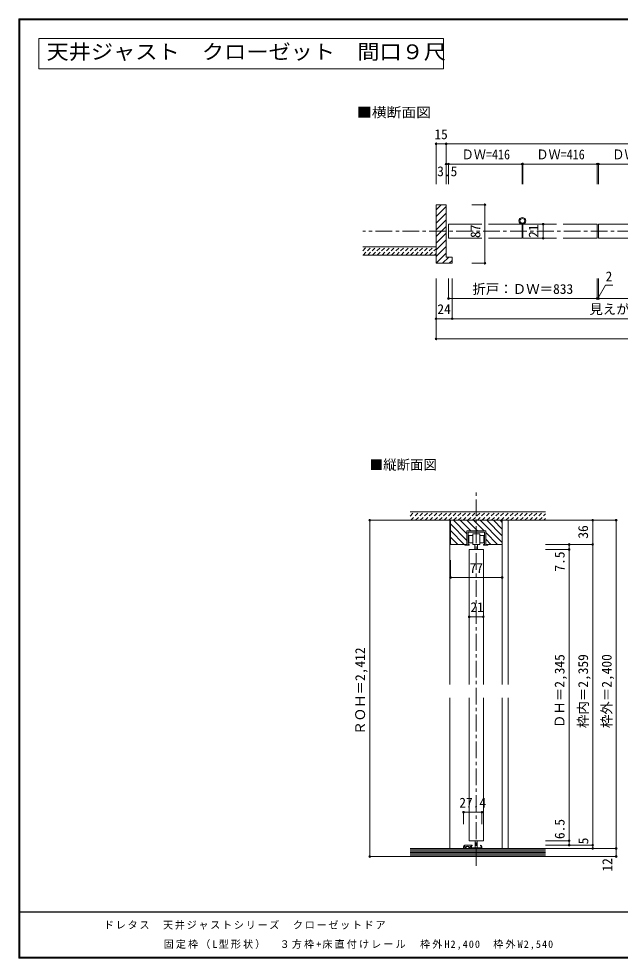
# Model space of a CAD drawing. Units: millimetres, scale not verified. Extents: x -973 to 977, y -718 to 696.
# Drawn here: x -973 to -79, y -701 to 696 of the extents above; entities that cross this region are included whole.
import ezdxf
from ezdxf.enums import TextEntityAlignment as Align

# ---------------------------------------------------------------- set-up
doc = ezdxf.new("R2010")
doc.units = ezdxf.units.MM
doc.header["$LTSCALE"] = 5
doc.header["$PDMODE"] = 32
doc.header["$PDSIZE"] = 2.5
doc.linetypes.add('CHAIN1', pattern=[8, 5, -1, 1, -1])
doc.linetypes.add('DASHED1', pattern=[1.8, 1.2, -0.6])
for name, color, linetype, lineweight in [('0-1_通り芯', 4, 'CHAIN1', 9), ('0-3_仕上げ', 2, 'Continuous', 9), ('0-4_枠', 7, 'Continuous', 9), ('0-6_扉', 6, 'Continuous', 9), ('0-7_金物', 7, 'Continuous', 9), ('0-A_文字', 3, 'Continuous', 9), ('0-B_寸法', 7, 'Continuous', 9), ('0-C_ハッチ', 4, 'DASHED1', 9), ('F-1_枠', 6, 'Continuous', 9)]:
    doc.layers.add(name, color=color, linetype=linetype, lineweight=lineweight)
doc.layers.add('F-A_文字', color=7, linetype='Continuous')
doc.styles.add('ＭＳ ゴシック', font='')
doc.styles.get('ＭＳ ゴシック').set_extended_font_data('MS Gothic')

msp = doc.modelspace()

# ---------------------------------------------------------------- linework, layer by layer
at = {"layer": '0-1_通り芯'}
for p, q in [((462, 379.931), (-462, 379.931)), ((-293.097, -563.638), (-293.097, -4.667))]:
    msp.add_line(p, q, dxfattribs=at)
at = {"layer": '0-3_仕上げ'}
for p, q in [((-353, 356.931), (-462, 356.931)), ((-353, 344.431), (-462, 344.431)), ((-190.097, -37.167), (-391.597, -37.167)), ((-190.097, -49.667), (-391.597, -49.667)), ((-190.097, -537.667), (-391.597, -537.667)), ((-391.597, -549.667), (-190.097, -549.667))]:
    msp.add_line(p, q, dxfattribs=at)
at = {"layer": '0-3_仕上げ', "color": 7}
for p, q in [((-391.597, -539.667), (-190.097, -539.667)), ((-391.597, -541.667), (-190.097, -541.667)), ((-391.597, -543.667), (-190.097, -543.667)), ((-391.597, -545.667), (-190.097, -545.667)), ((-391.597, -547.667), (-190.097, -547.667))]:
    msp.add_line(p, q, dxfattribs=at)
at = {"layer": '0-4_枠', "color": 3}
for p, q in [((-353, 419.431), (-338, 419.431)), ((-338, 341.431), (-338, 419.431)), ((-329, 341.431), (-338, 341.431)), ((-329, 341.431), (-329, 332.431)), ((-331.597, -49.667), (-331.597, -85.667)), ((-331.597, -49.667), (-254.597, -49.667)), ((-254.597, -49.667), (-254.597, -85.667)), ((-307.097, -65.667), (-279.097, -65.667)), ((-307.097, -85.667), (-307.097, -65.667)), ((-279.097, -65.667), (-279.097, -85.667)), ((-331.597, -85.667), (-307.097, -85.667)), ((-254.597, -85.667), (-279.097, -85.667))]:
    msp.add_line(p, q, dxfattribs=at)
at = {"layer": '0-4_枠', "color": 4}
for p, q in [((-353, 411.715), (-345.284, 419.431)), ((-353, 401.816), (-338, 416.816)), ((-353, 391.916), (-338, 406.916)), ((-353, 382.017), (-338, 397.017)), ((-353, 372.117), (-338, 387.117)), ((-353, 362.218), (-338, 377.218)), ((-353, 352.318), (-338, 367.318)), ((-353, 342.419), (-338, 357.419)), ((-353, 332.519), (-338, 347.519)), ((-343.189, 332.431), (-334.189, 341.431)), ((-333.289, 332.431), (-329, 336.72)), ((-331.597, -49.667), (-332.597, -49.667)), ((-332.597, -293.667), (-332.597, -49.667)), ((-254.597, -293.667), (-254.597, -49.667)), ((-254.597, -49.667), (-245.597, -49.667)), ((-245.597, -293.667), (-245.597, -49.667)), ((-332.597, -537.667), (-332.597, -313.667)), ((-254.597, -537.667), (-254.597, -313.667)), ((-245.597, -537.667), (-245.597, -313.667))]:
    msp.add_line(p, q, dxfattribs=at)
at = {"layer": '0-4_枠'}
for p, q in [((-312.097, -537.667), (-312.097, -534.967)), ((-312.097, -537.667), (-311.097, -537.667)), ((-311.097, -537.667), (-311.097, -534.924)), ((-310.097, -532.967), (-306.397, -532.967)), ((-309.197, -537.667), (-308.097, -537.667)), ((-308.097, -537.667), (-308.097, -535.067)), ((-307.997, -534.967), (-304.197, -534.967)), ((-306.097, -533.267), (-306.397, -532.967)), ((-306.097, -533.267), (-305.797, -532.967)), ((-299.497, -532.967), (-305.797, -532.967)), ((-304.097, -537.667), (-304.097, -535.067)), ((-304.097, -537.667), (-302.997, -537.667)), ((-302.997, -537.667), (-302.997, -535.741)), ((-302.909, -535.529), (-301.909, -534.529)), ((-301.397, -534.741), (-301.397, -536.667)), ((-300.397, -537.667), (-284.697, -537.667)), ((-300.297, -534.267), (-300.297, -536.267)), ((-299.397, -533.967), (-299.997, -533.967)), ((-299.797, -536.767), (-293.397, -536.767)), ((-299.197, -533.267), (-299.197, -533.767)), ((-293.097, -537.067), (-293.397, -536.767)), ((-286.997, -533.267), (-286.997, -533.767)), ((-286.797, -533.967), (-286.197, -533.967)), ((-285.897, -534.267), (-285.897, -536.267)), ((-284.697, -534.967), (-284.697, -537.667))]:
    msp.add_line(p, q, dxfattribs=at)
at = {"layer": '0-4_枠', "color": 3}
msp.add_lwpolyline([(-329, 332.431), (-353, 332.431), (-353, 419.431)], dxfattribs=at)
at = {"layer": '0-4_枠'}
for points in [[(-309.197, -537.667), (-309.197, -535.617), (-310.243, -534.57)], [(-293.097, -537.067), (-292.797, -536.767), (-286.397, -536.767)]]:
    msp.add_lwpolyline(points, dxfattribs=at)
for centre, radius, start, end in [((-310.097, -534.967), 2, 90, 180), ((-310.597, -534.924), 0.5, 45, 180), ((-307.997, -535.067), 0.1, 90, 180), ((-304.197, -535.067), 0.1, 0, 90), ((-302.697, -535.741), 0.3, 135, 180), ((-301.697, -534.741), 0.3, 360, 135), ((-300.397, -536.667), 1, 180, 270), ((-299.997, -534.267), 0.3, 90, 180), ((-299.797, -536.267), 0.5, 180, 270), ((-299.497, -533.267), 0.3, 360, 90), ((-299.397, -533.767), 0.2, 270, 360), ((-286.697, -533.267), 0.3, 90, 180), ((-286.797, -533.767), 0.2, 180, 270), ((-286.697, -534.967), 2, 360, 90), ((-286.397, -536.267), 0.5, 270, 0), ((-286.197, -534.267), 0.3, 0, 90)]:
    msp.add_arc(centre, radius, start, end, dxfattribs=at)
at = {"layer": '0-6_扉'}
for p, q in [((-334.5, 390.432), (-334.5, 369.431)), ((-334.5, 390.431), (-284.833, 390.431)), ((-274.833, 390.431), (-225.167, 390.431)), ((-225.167, 390.431), (-225.167, 369.431)), ((-224.167, 390.431), (-173.75, 390.431)), ((-224.167, 390.431), (-224.167, 369.431)), ((-163.75, 390.431), (-113.333, 390.431)), ((-113.333, 390.431), (-113.333, 369.431)), ((-111.333, 390.431), (-60.917, 390.431)), ((-111.333, 390.431), (-111.333, 369.431)), ((-334.5, 369.431), (-284.833, 369.431)), ((-274.833, 369.431), (-225.167, 369.431)), ((-224.167, 369.431), (-173.75, 369.431)), ((-163.75, 369.431), (-113.333, 369.431)), ((-111.333, 369.431), (-60.917, 369.431)), ((-303.597, -93.167), (-303.597, -293.667)), ((-303.597, -93.167), (-282.597, -93.167)), ((-282.597, -93.167), (-282.597, -293.667)), ((-303.597, -313.667), (-303.597, -526.167)), ((-282.597, -313.667), (-282.597, -526.167)), ((-303.597, -526.167), (-282.597, -526.167))]:
    msp.add_line(p, q, dxfattribs=at)
at = {"layer": '0-7_金物'}
for p, q in [((-305.097, -67.667), (-305.097, -85.667)), ((-281.097, -67.667), (-305.097, -67.667)), ((-281.097, -85.667), (-281.097, -67.667)), ((-304.067, -72.465), (-304.067, -83.465)), ((-298.097, -72.465), (-304.067, -72.465)), ((-304.067, -83.465), (-298.097, -83.465)), ((-288.097, -83.465), (-282.067, -83.465)), ((-307.097, -85.667), (-310.097, -85.667)), ((-310.097, -85.667), (-310.097, -86.667)), ((-303.93, -86.667), (-310.097, -86.667)), ((-305.097, -85.667), (-303.93, -85.667)), ((-303.93, -86.667), (-303.93, -85.667)), ((-298.097, -85.667), (-288.097, -85.667)), ((-295.097, -85.667), (-295.097, -93.167)), ((-295.097, -93.167), (-291.097, -93.167)), ((-291.097, -93.167), (-291.097, -85.667)), ((-282.395, -86.667), (-276.097, -86.667)), ((-279.097, -85.667), (-276.097, -85.667)), ((-276.097, -85.667), (-276.097, -86.667)), ((-294.597, -526.209), (-294.597, -536.767)), ((-291.597, -526.209), (-291.597, -536.767)), ((-291.597, -536.767), (-294.597, -536.767))]:
    msp.add_line(p, q, dxfattribs=at)
for points in [[(-288.097, -85.667), (-288.097, -69.667), (-298.097, -69.667), (-298.097, -85.667)], [(-282.067, -83.465), (-282.067, -72.465), (-288.097, -72.465)], [(-282.395, -86.667), (-282.395, -85.667), (-281.097, -85.667)]]:
    msp.add_lwpolyline(points, dxfattribs=at)
for radius in [5, 3.5]:
    msp.add_circle((-224.667, 395.431), radius, dxfattribs=at)
at = {"layer": '0-A_文字'}
for p, q in [((-943.333, 621.667), (-943.333, 666.667)), ((-943.333, 666.667), (-341.667, 666.667)), ((-341.667, 621.667), (-341.667, 666.667)), ((-943.333, 621.667), (-341.667, 621.667))]:
    msp.add_line(p, q, dxfattribs=at)
at = {"layer": '0-A_文字', "color": 4}
for p, q in [((-284.697, -483.767), (-312.097, -483.767)), ((-312.097, -483.767), (-312.097, -501.787)), ((-284.697, -483.767), (-284.697, -501.787))]:
    msp.add_line(p, q, dxfattribs=at)
at = {"layer": '0-A_文字', "color": 7}
for p in [(-312.097, -483.767), (-284.697, -483.767)]:
    msp.add_point(p, dxfattribs=at)
at = {"layer": '0-B_寸法', "color": 4}
for p, q in [((-353, 509.931), (-338, 509.931)), ((-353, 509.931), (-353, 449.931)), ((-338, 509.931), (-338, 449.931)), ((-338, 509.931), (338, 509.931)), ((-334.5, 479.931), (-338, 479.931)), ((-225.167, 479.931), (-334.5, 479.931)), ((-334.5, 479.931), (-334.5, 449.931)), ((-225.167, 479.931), (-225.167, 449.931)), ((-224.167, 479.931), (-113.333, 479.931)), ((-224.167, 479.931), (-224.167, 449.931)), ((-113.333, 479.931), (-113.333, 449.931)), ((-111.333, 479.931), (-0.5, 479.931)), ((-111.333, 479.931), (-111.333, 449.931)), ((-300.004, 419.431), (-280.208, 419.431)), ((-280.208, 332.431), (-280.208, 419.431)), ((-193.752, 369.431), (-193.752, 390.431)), ((-300.004, 332.431), (-280.208, 332.431)), ((-353, 219.931), (-353, 309.931)), ((-334.5, 279.931), (-334.5, 309.931)), ((-329, 249.931), (-329, 309.931)), ((-113.333, 279.931), (-113.333, 309.931)), ((-111.333, 279.931), (-111.333, 309.931)), ((-112.333, 279.931), (-100.786, 299.931)), ((-100.786, 299.931), (-89.951, 299.931)), ((-334.5, 279.931), (-113.333, 279.931)), ((-113.333, 279.931), (-111.333, 279.931)), ((-111.333, 279.931), (111.333, 279.931)), ((-353, 249.931), (-329, 249.931)), ((-329, 249.931), (329, 249.931)), ((-353, 219.931), (353, 219.931)), ((-451.597, -49.667), (-451.597, -549.667)), ((-451.597, -49.667), (-391.597, -49.667)), ((-190.097, -49.667), (-85.097, -49.667)), ((-120.097, -537.667), (-120.097, -49.667)), ((-85.097, -549.667), (-85.097, -49.667)), ((-190.097, -85.667), (-155.097, -85.667)), ((-190.097, -93.167), (-155.097, -93.167)), ((-155.097, -85.667), (-120.097, -85.667)), ((-155.097, -532.667), (-155.097, -85.667)), ((-331.597, -134.914), (-331.597, -109.295)), ((-254.597, -134.914), (-254.597, -109.295)), ((-254.597, -134.914), (-331.597, -134.914)), ((-303.597, -179.124), (-303.597, -193.163)), ((-282.597, -179.124), (-282.597, -193.163)), ((-282.597, -193.163), (-303.597, -193.163)), ((-190.097, -526.167), (-155.097, -526.167)), ((-190.097, -532.667), (-120.097, -532.667)), ((-190.097, -537.667), (-85.097, -537.667)), ((-391.597, -549.667), (-451.597, -549.667)), ((-190.097, -549.667), (-85.097, -549.667))]:
    msp.add_line(p, q, dxfattribs=at)
at = {"layer": '0-B_寸法'}
for p in [(-353, 509.931), (-338, 509.931), (-338, 479.931), (-334.5, 479.931), (-225.167, 479.931), (-224.167, 479.931), (-113.333, 479.931), (-111.333, 479.931), (-280.208, 419.431), (-193.752, 390.431), (-193.752, 369.431), (-280.208, 332.431), (-334.5, 279.931), (-113.333, 279.931), (-111.333, 279.931), (-353, 249.931), (-329, 249.931), (-353, 219.931), (-451.597, -49.667), (-120.097, -49.667), (-85.097, -49.667), (-155.097, -85.667), (-155.097, -93.167), (-120.097, -85.667), (-331.597, -134.914), (-254.597, -134.914), (-303.597, -193.163), (-282.597, -193.163), (-155.097, -526.167), (-155.097, -532.667), (-120.097, -532.667), (-120.097, -537.667), (-85.097, -537.667), (-451.597, -549.667), (-85.097, -549.667)]:
    msp.add_point(p, dxfattribs=at)
at = {"layer": '0-C_ハッチ'}
for p, q in [((-462, 350.997), (-456.066, 356.931)), ((-461.495, 344.431), (-448.995, 356.931)), ((-454.424, 344.431), (-441.924, 356.931)), ((-447.353, 344.431), (-434.853, 356.931)), ((-440.282, 344.431), (-427.782, 356.931)), ((-433.211, 344.431), (-420.711, 356.931)), ((-426.14, 344.431), (-413.64, 356.931)), ((-419.069, 344.431), (-406.569, 356.931)), ((-411.997, 344.431), (-399.497, 356.931)), ((-404.926, 344.431), (-392.426, 356.931)), ((-397.855, 344.431), (-385.355, 356.931)), ((-390.784, 344.431), (-378.284, 356.931)), ((-383.713, 344.431), (-371.213, 356.931)), ((-376.642, 344.431), (-364.142, 356.931)), ((-369.571, 344.431), (-357.071, 356.931)), ((-362.5, 344.431), (-353, 353.931)), ((-355.429, 344.431), (-353, 346.86)), ((-391.597, -43.647), (-385.117, -37.167)), ((-390.545, -49.667), (-378.045, -37.167)), ((-383.474, -49.667), (-370.974, -37.167)), ((-376.403, -49.667), (-363.903, -37.167)), ((-369.332, -49.667), (-356.832, -37.167)), ((-362.261, -49.667), (-349.761, -37.167)), ((-355.19, -49.667), (-342.69, -37.167)), ((-348.119, -49.667), (-335.619, -37.167)), ((-341.048, -49.667), (-328.548, -37.167)), ((-333.977, -49.667), (-321.477, -37.167)), ((-326.906, -49.667), (-314.406, -37.167)), ((-319.835, -49.667), (-307.335, -37.167)), ((-312.764, -49.667), (-300.264, -37.167)), ((-305.693, -49.667), (-293.193, -37.167)), ((-298.622, -49.667), (-286.122, -37.167)), ((-291.551, -49.667), (-279.051, -37.167)), ((-284.479, -49.667), (-271.979, -37.167)), ((-277.408, -49.667), (-264.908, -37.167)), ((-270.337, -49.667), (-257.837, -37.167)), ((-263.266, -49.667), (-250.766, -37.167)), ((-256.195, -49.667), (-243.695, -37.167)), ((-249.124, -49.667), (-236.624, -37.167)), ((-242.053, -49.667), (-229.553, -37.167)), ((-234.982, -49.667), (-222.482, -37.167)), ((-227.911, -49.667), (-215.411, -37.167)), ((-220.84, -49.667), (-208.34, -37.167)), ((-213.769, -49.667), (-201.269, -37.167)), ((-206.698, -49.667), (-194.198, -37.167)), ((-199.627, -49.667), (-190.097, -40.137)), ((-192.556, -49.667), (-190.097, -47.208))]:
    msp.add_line(p, q, dxfattribs=at)
at = {"layer": '0-C_ハッチ', "linetype": 'Continuous'}
for p, q in [((-307.097, -79.585), (-331.597, -55.085)), ((-307.097, -69.685), (-327.116, -49.667)), ((-301.216, -65.667), (-317.216, -49.667)), ((-291.317, -65.667), (-307.317, -49.667)), ((-281.417, -65.667), (-297.417, -49.667)), ((-254.597, -82.588), (-287.518, -49.667)), ((-254.597, -72.688), (-277.618, -49.667)), ((-254.597, -62.789), (-267.719, -49.667)), ((-254.597, -52.889), (-257.819, -49.667)), ((-310.915, -85.667), (-331.597, -64.985)), ((-261.417, -85.667), (-279.097, -67.987)), ((-320.814, -85.667), (-331.597, -74.884)), ((-271.317, -85.667), (-279.097, -77.886)), ((-330.714, -85.667), (-331.597, -84.784))]:
    msp.add_line(p, q, dxfattribs=at)
at = {"layer": 'F-1_枠'}
for p, q in [((-973.347, 695.833), (-973.347, -700.833)), ((-973.347, 695.833), (976.653, 695.833)), ((-973.347, 695), (976.653, 695)), ((-973.347, 694.167), (976.653, 694.167)), ((-972.514, 695.833), (-972.514, -700.833)), ((-971.68, 695.833), (-971.68, -700.833)), ((976.653, -631.667), (-973.347, -631.667)), ((976.653, -632.5), (-973.347, -632.5)), ((976.653, -699.167), (-973.347, -699.167)), ((976.653, -700), (-973.347, -700)), ((976.653, -700.833), (-973.347, -700.833))]:
    msp.add_line(p, q, dxfattribs=at)

# ---------------------------------------------------------------- texts
at = {"layer": '0-A_文字', "style": 'ＭＳ ゴシック', "width": 1.1}
msp.add_text('天井ジャスト\u3000クローゼット\u3000間口９尺', height=21.99, dxfattribs=at).set_placement((-932.083, 629.167), align=Align.BOTTOM_LEFT)
at = {"layer": '0-A_文字', "color": 7, "style": 'ＭＳ ゴシック', "width": 1.1}
msp.add_text('■横断面図', height=14.66, dxfattribs=at).set_placement((-470.472, 545.018), align=Align.BOTTOM_LEFT)
at = {"layer": '0-A_文字', "color": 7, "style": 'ＭＳ ゴシック'}
for s, p in [('■縦断面図', (-451.597, 21.108)), ('27.4', (-318.397, -481.267))]:
    msp.add_text(s, height=14.66, dxfattribs=at).set_placement(p, align=Align.BOTTOM_LEFT)
at = {"layer": '0-B_寸法', "style": 'ＭＳ ゴシック'}
for s, p in [('15', (-355.5, 512.431)), ('3.5', (-351.25, 457.431)), ('2', (-100.886, 301.12)), ('折戸：ＤＷ＝833', (-298.917, 282.431)), ('24', (-351, 252.431)), ('見えがかり枠内寸法＝2,492', (-125, 252.431)), ('77', (-303.097, -132.414)), ('21', (-301.847, -190.663))]:
    msp.add_text(s, height=14.66, dxfattribs=at).set_placement(p, align=Align.BOTTOM_LEFT)
at = {"layer": '0-B_寸法', "style": 'ＭＳ ゴシック', "width": 0.9}
for p in [(-314.833, 482.431), (-203.75, 482.431), (-90.917, 482.431)]:
    msp.add_text('ＤＷ=416', height=14.66, dxfattribs=at).set_placement(p, align=Align.BOTTOM_LEFT)
at = {"layer": '0-B_寸法', "style": 'ＭＳ ゴシック'}
for s, p in [('87', (-282.708, 369.931)), ('21', (-196.252, 370.181)), ('36', (-122.597, -77.042)), ('7.5', (-157.502, -126.047)), ('ＲＯＨ＝2,412', (-454.097, -368.667)), ('ＤＨ＝2,345', (-157.597, -358.667)), ('枠内＝2,359', (-122.597, -358.667)), ('枠外＝2,400', (-87.597, -358.667)), ('6.5', (-157.508, -523.724)), ('5', (-122.201, -531.487)), ('12', (-86.688, -572.024))]:
    msp.add_text(s, height=14.66, rotation=90, dxfattribs=at).set_placement(p, align=Align.BOTTOM_LEFT)
at = {"layer": 'F-A_文字', "char_height": 11, "attachment_point": 7, "style": 'ＭＳ ゴシック'}
for s, insert in [('\\T1.17;ドレタス\u3000天井ジャストシリーズ\u3000クローゼットドア', (-846.68, -658.333)), ('\\T1.21;固定枠（L型形状）\u3000３方枠+床直付けレール\u3000枠外H2,400\u3000枠外W2,540', (-757.977, -688.333))]:
    msp.add_mtext(s, dxfattribs=dict(at, insert=insert))

doc.saveas('drawing.dxf')
